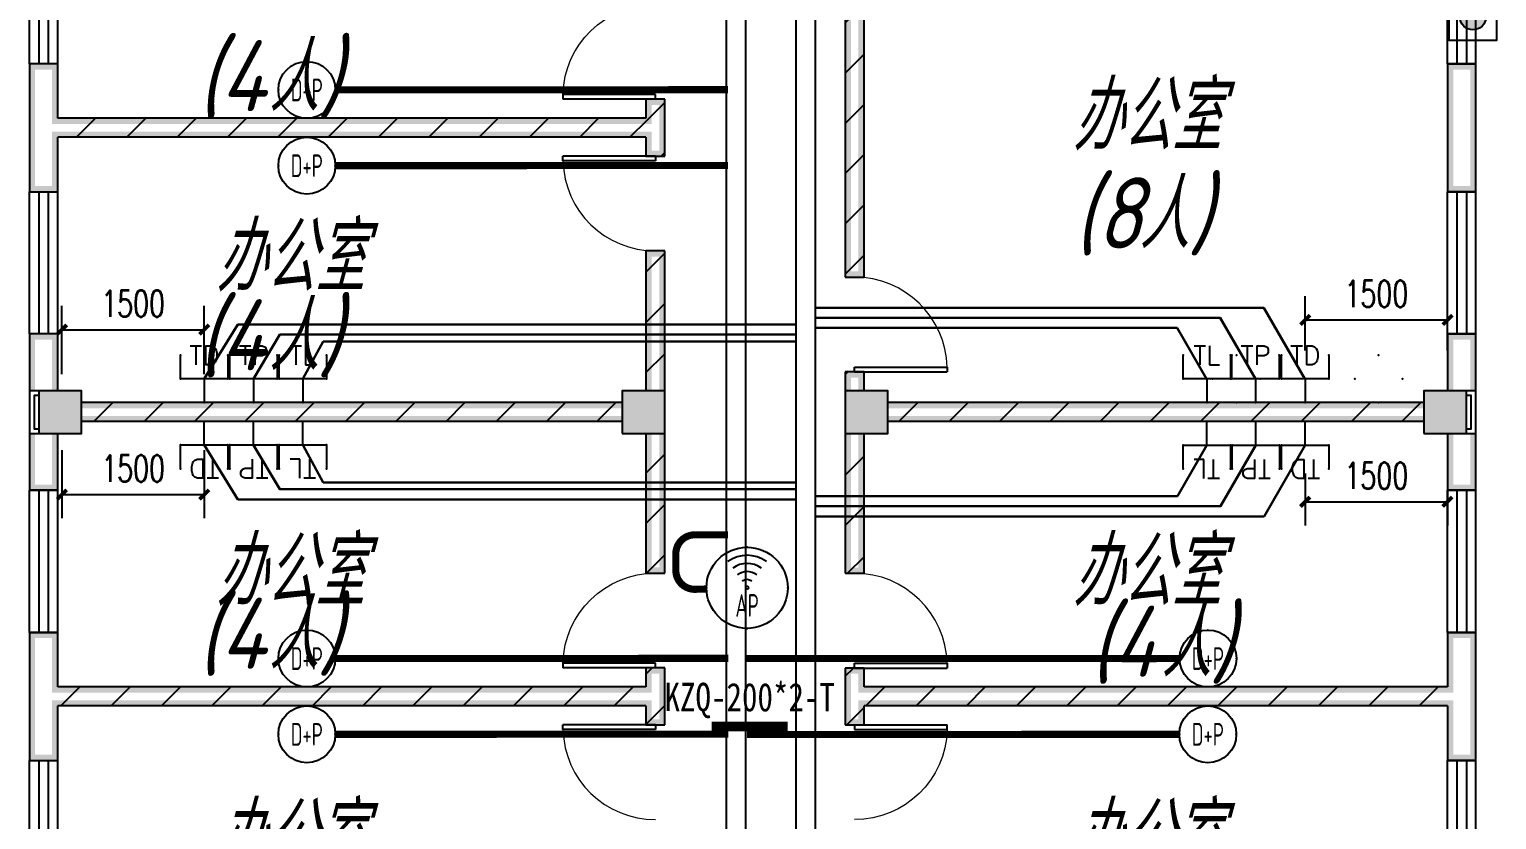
# Model space of a CAD drawing. Extents: x 1241380 to 1952554, y 1012187 to 1766051.
# Drawn here: x 1575465 to 1590933, y 1078663 to 1087002 of the extents above; entities that cross this region are included whole.
import ezdxf
from ezdxf.enums import TextEntityAlignment as Align

# ---------------------------------------------------------------- set-up
doc = ezdxf.new("R2010")
doc.units = 0
for name, color, linetype in [('1-建筑底图', 8, 'Continuous'), ('CABLETRAY_PDS', 4, 'Continuous'), ('EQUIP-插座', 3, 'Continuous'), ('EQUIP-照明', 3, 'Continuous'), ('EQUIP-通讯', 3, 'Continuous'), ('PUB_HATCH', 8, 'Continuous'), ('TEL_DIM', 3, 'Continuous'), ('WIRE-综合布线', 5, 'Continuous'), ('光纤点位', 3, 'Continuous'), ('内网桥架', 1, 'Continuous'), ('填充', 8, 'Continuous'), ('抗震支吊架', 2, 'Continuous'), ('红机电话', 3, 'Continuous'), ('蓝机电话', 3, 'Continuous')]:
    doc.layers.add(name, color=color, linetype=linetype)
doc.layers.add('内网线路', color=1, linetype='Continuous', lineweight=30)
doc.layers.get('EQUIP-插座').off()
doc.styles.add('_TEL_ATTDEF', font='GBENOR', dxfattribs={"width": 0.8, "height": 3, "bigfont": 'GBCBIG'})
doc.styles.add('_TEL_DIM', font='SIMPLEX', dxfattribs={"width": 0.8, "height": 3.5, "bigfont": 'HZTXT'})
doc.styles.add('A_DIM_T3', font='SIMPLEX', dxfattribs={"width": 0.7, "bigfont": 'HZ'})
doc.styles.add('kzcad', font='', dxfattribs={"width": 0.8})
doc.styles.get("Standard").update_dxf_attribs({"font": 'gbeitc.shx', "bigfont": 'gbcbig.shx'})
doc.styles.get('kzcad').set_extended_font_data('SimSun')
doc.linetypes.add('JIEDI', pattern='A,1.25,-0.25,0.25,-0.25,0.625,["/",Standard,S=0.6,R=0,X=0,Y=-0.3],0.625,-0.25,0.25,-0.25', length=4)
doc.dimstyles.new('_TCH_ARCH&&100', dxfattribs={"dimtxt": 280, "dimasz": 100, "dimexe": 250, "dimexo": 300, "dimgap": 135, "dimtad": 1, "dimdec": 0, "dimzin": 0, "dimdsep": 46, "dimtxsty": 'A_DIM_T3', "dimblk": 'ARCHTICK', "dimcen": 0.09, "dimclrt": 7, "dimazin": 2, "dimtfac": 1, "dimtdec": 0, "dimtix": 1, "dimtmove": 2, "dimatfit": 3, "dimfxl": 100, "dimtolj": 1, "dimtzin": 0, "dimarcsym": 0})
pattern_1 = [(45, (933820.03, 485085.73), (-265.16515, 265.16515), [])]

# ---------------------------------------------------------------- blocks, each defined once
blk = doc.blocks.new('xfjyc')
at = {"layer": '填充'}
h = blk.add_hatch(color=1, dxfattribs=at)
h.dxf.hatch_style = 1
edge = h.paths.add_edge_path()
edge.add_arc((250, 250), 137, 0, 360)
blk.add_lwpolyline([(0, 500), (500, 500), (500, 0), (0, 0)], close=True)
at = {"color": 1}
blk.add_circle((250, 250), 137, dxfattribs=at)
blk = doc.blocks.new('$DorLib2D$00000001')
at = {"color": 0}
for p, q in [((0.45, 0.975), (0.5, 0.975)), ((0.45, 0), (0.45, 0.975)), ((0.5, 0), (0.5, 0.975)), ((0.5, 0), (0.45, 0))]:
    blk.add_line(p, q, dxfattribs=at)
at = {"color": 0, "lineweight": 13}
blk.add_arc((0.475, 0), 0.975, 91.4693, 180, dxfattribs=at)
blk = doc.blocks.new('$WINLIB2D$00000001')
at = {"color": 0}
for points in [[(-0.5, 0.5), (-0.5, -0.5)], [(-0.5, 0.5), (0.5, 0.5)], [(0.5, -0.5), (0.5, 0.5)], [(0.5, 0.167), (-0.5, 0.167)], [(0.5, -0.167), (-0.5, -0.167)], [(-0.5, -0.5), (0.5, -0.5)]]:
    blk.add_lwpolyline(points, dxfattribs=at)
blk = doc.blocks.new('_FZH')
blk.add_lwpolyline([(-0.5, -0.5), (0.5, -0.5), (0.5, 0.5), (-0.5, 0.5)], close=True)
at = {"layer": 'PUB_HATCH'}
blk.add_solid([(-0.5, -0.5), (0.5, -0.5), (-0.5, 0.5), (0.5, 0.5)], dxfattribs=at)
blk = doc.blocks.new('1-二层建筑底图')
at = {"layer": '1-建筑底图'}
h = blk.add_hatch(dxfattribs=at)
h.set_pattern_fill('普通砖', color=256, scale=150, style=0)
h.set_pattern_definition(pattern_1)
h.paths.add_polyline_path([(1584265, 1133821), (1584065, 1133821), (1584065, 1129596), (1584265, 1129596)])
for points in [[(1584125, 1133821), (1584065, 1133821), (1584065, 1129596), (1584125, 1129656)], [(1584265, 1133821), (1584205, 1133821), (1584205, 1129656), (1584265, 1129596)], [(1575765, 1131846), (1575465, 1131846), (1575525, 1131786), (1575705, 1131786)], [(1575465, 1131846), (1575465, 1131171), (1575525, 1131171), (1575525, 1131786)], [(1575765, 1131271), (1575765, 1131846), (1575705, 1131786), (1575705, 1131211)], [(1590415, 1131846), (1590415, 1130496), (1590475, 1130556), (1590475, 1131786)], [(1590715, 1131846), (1590415, 1131846), (1590475, 1131786), (1590655, 1131786)], [(1590715, 1130496), (1590715, 1131846), (1590655, 1131786), (1590655, 1130556)], [(1582165, 1131472), (1581965, 1131472), (1582025, 1131412), (1582105, 1131412)], [(1581965, 1131472), (1581965, 1131271), (1582025, 1131211), (1582025, 1131412)], [(1582165, 1131171), (1582165, 1131472), (1582105, 1131412), (1582105, 1131171)], [(1581965, 1131271), (1575765, 1131271), (1575705, 1131211), (1582025, 1131211)], [(1575465, 1131171), (1575465, 1130496), (1575525, 1130556), (1575525, 1131171)], [(1575765, 1130496), (1575765, 1131071), (1575705, 1131131), (1575705, 1130556)], [(1581965, 1131071), (1575765, 1131071), (1575705, 1131131), (1582025, 1131131)], [(1581965, 1131071), (1581965, 1130871), (1582025, 1130931), (1582025, 1131131)], [(1582165, 1130871), (1582165, 1131171), (1582105, 1131171), (1582105, 1130931)], [(1581965, 1130871), (1582165, 1130871), (1582105, 1130931), (1582025, 1130931)], [(1575465, 1130496), (1575765, 1130496), (1575705, 1130556), (1575525, 1130556)], [(1590415, 1130496), (1590715, 1130496), (1590655, 1130556), (1590475, 1130556)], [(1582165, 1129871), (1581965, 1129871), (1582025, 1129811), (1582105, 1129811)], [(1581965, 1128396), (1582025, 1128396), (1582025, 1129811), (1581965, 1129871)], [(1582105, 1128396), (1582165, 1128396), (1582165, 1129871), (1582105, 1129811)], [(1584065, 1129596), (1584265, 1129596), (1584205, 1129656), (1584125, 1129656)], [(1575765, 1128996), (1575465, 1128996), (1575525, 1128936), (1575705, 1128936)], [(1575465, 1128996), (1575465, 1128396), (1575525, 1128396), (1575525, 1128936)], [(1575765, 1128396), (1575765, 1128996), (1575705, 1128936), (1575705, 1128396)], [(1590715, 1128996), (1590415, 1128996), (1590475, 1128936), (1590655, 1128936)], [(1590415, 1128996), (1590415, 1128396), (1590475, 1128396), (1590475, 1128936)], [(1590715, 1128396), (1590715, 1128996), (1590655, 1128936), (1590655, 1128396)], [(1584265, 1128596), (1584065, 1128596), (1584125, 1128536), (1584205, 1128536)], [(1584065, 1128396), (1584125, 1128396), (1584125, 1128536), (1584065, 1128596)], [(1584205, 1128396), (1584265, 1128396), (1584265, 1128596), (1584205, 1128536)], [(1576015, 1128396), (1575565, 1128396), (1575625, 1128336), (1575955, 1128336)], [(1575565, 1128396), (1575565, 1127946), (1575625, 1128006), (1575625, 1128336)], [(1576015, 1127946), (1576015, 1128396), (1575955, 1128336), (1575955, 1128006)], [(1582165, 1128396), (1581715, 1128396), (1581775, 1128336), (1582105, 1128336)], [(1581715, 1128396), (1581715, 1127946), (1581775, 1128006), (1581775, 1128336)], [(1582165, 1127946), (1582165, 1128396), (1582105, 1128336), (1582105, 1128006)], [(1584515, 1128396), (1584065, 1128396), (1584125, 1128336), (1584455, 1128336)], [(1584065, 1128396), (1584065, 1127946), (1584125, 1128006), (1584125, 1128336)], [(1584515, 1127946), (1584515, 1128396), (1584455, 1128336), (1584455, 1128006)], [(1590615, 1128396), (1590165, 1128396), (1590225, 1128336), (1590555, 1128336)], [(1590165, 1128396), (1590165, 1127946), (1590225, 1128006), (1590225, 1128336)], [(1590615, 1127946), (1590615, 1128396), (1590555, 1128336), (1590555, 1128006)], [(1576015, 1128271), (1576015, 1128211), (1581715, 1128211), (1581715, 1128271)], [(1584515, 1128271), (1584515, 1128211), (1590165, 1128211), (1590165, 1128271)], [(1576015, 1128131), (1576015, 1128071), (1581715, 1128071), (1581715, 1128131)], [(1584515, 1128131), (1584515, 1128071), (1590165, 1128071), (1590165, 1128131)], [(1575465, 1127946), (1575465, 1127346), (1575525, 1127406), (1575525, 1127946)], [(1575565, 1127946), (1576015, 1127946), (1575955, 1128006), (1575625, 1128006)], [(1575765, 1127946), (1575705, 1127946), (1575705, 1127406), (1575765, 1127346)], [(1581715, 1127946), (1582165, 1127946), (1582105, 1128006), (1581775, 1128006)], [(1582025, 1127946), (1581965, 1127946), (1581965, 1126472), (1582025, 1126532)], [(1582165, 1127946), (1582105, 1127946), (1582105, 1126532), (1582165, 1126472)], [(1584065, 1127946), (1584515, 1127946), (1584455, 1128006), (1584125, 1128006)], [(1584125, 1127946), (1584065, 1127946), (1584065, 1126471), (1584125, 1126531)], [(1584265, 1127946), (1584205, 1127946), (1584205, 1126531), (1584265, 1126471)], [(1590165, 1127946), (1590615, 1127946), (1590555, 1128006), (1590225, 1128006)], [(1590415, 1127946), (1590415, 1127346), (1590475, 1127406), (1590475, 1127946)], [(1590715, 1127346), (1590715, 1127946), (1590655, 1127946), (1590655, 1127406)], [(1575465, 1127346), (1575765, 1127346), (1575705, 1127406), (1575525, 1127406)], [(1590415, 1127346), (1590715, 1127346), (1590655, 1127406), (1590475, 1127406)], [(1581965, 1126472), (1582165, 1126472), (1582105, 1126532), (1582025, 1126532)], [(1584065, 1126471), (1584265, 1126471), (1584205, 1126531), (1584125, 1126531)], [(1575765, 1125846), (1575465, 1125846), (1575525, 1125786), (1575705, 1125786)], [(1575465, 1125846), (1575465, 1125171), (1575525, 1125171), (1575525, 1125786)], [(1575765, 1125271), (1575765, 1125846), (1575705, 1125786), (1575705, 1125211)], [(1590715, 1125846), (1590415, 1125846), (1590475, 1125786), (1590655, 1125786)], [(1590415, 1125846), (1590415, 1125271), (1590475, 1125211), (1590475, 1125786)], [(1590715, 1125171), (1590715, 1125846), (1590655, 1125786), (1590655, 1125171)], [(1582165, 1125472), (1581965, 1125472), (1582025, 1125412), (1582105, 1125412)], [(1581965, 1125472), (1581965, 1125271), (1582025, 1125211), (1582025, 1125412)], [(1582165, 1125171), (1582165, 1125472), (1582105, 1125412), (1582105, 1125171)], [(1584265, 1125471), (1584065, 1125471), (1584125, 1125411), (1584205, 1125411)], [(1584065, 1125471), (1584065, 1125171), (1584125, 1125171), (1584125, 1125411)], [(1584265, 1125271), (1584265, 1125471), (1584205, 1125411), (1584205, 1125211)], [(1575465, 1125171), (1575465, 1124496), (1575525, 1124556), (1575525, 1125171)], [(1581965, 1125271), (1575765, 1125271), (1575705, 1125211), (1582025, 1125211)], [(1582165, 1124871), (1582165, 1125171), (1582105, 1125171), (1582105, 1124931)], [(1584065, 1125171), (1584065, 1124871), (1584125, 1124931), (1584125, 1125171)], [(1590415, 1125271), (1584265, 1125271), (1584205, 1125211), (1590475, 1125211)], [(1590715, 1124496), (1590715, 1125171), (1590655, 1125171), (1590655, 1124556)], [(1575765, 1124496), (1575765, 1125071), (1575705, 1125131), (1575705, 1124556)], [(1581965, 1125071), (1575765, 1125071), (1575705, 1125131), (1582025, 1125131)], [(1581965, 1125071), (1581965, 1124871), (1582025, 1124931), (1582025, 1125131)], [(1584265, 1124871), (1584265, 1125071), (1584205, 1125131), (1584205, 1124931)], [(1590415, 1125071), (1584265, 1125071), (1584205, 1125131), (1590475, 1125131)], [(1590415, 1125071), (1590415, 1124496), (1590475, 1124556), (1590475, 1125131)], [(1581965, 1124871), (1582165, 1124871), (1582105, 1124931), (1582025, 1124931)], [(1584065, 1124871), (1584265, 1124871), (1584205, 1124931), (1584125, 1124931)], [(1575465, 1124496), (1575765, 1124496), (1575705, 1124556), (1575525, 1124556)], [(1590415, 1124496), (1590715, 1124496), (1590655, 1124556), (1590475, 1124556)]]:
    blk.add_hatch(color=256, dxfattribs=at).paths.add_polyline_path(points)
h = blk.add_hatch(dxfattribs=at)
h.set_pattern_fill('普通砖', color=256, scale=150, style=0)
h.set_pattern_definition(pattern_1)
h.paths.add_polyline_path([(1582032, 1131171), (1582165, 1131171), (1582165, 1131472), (1581965, 1131472), (1581965, 1131271), (1582025, 1131211)])
h = blk.add_hatch(dxfattribs=at)
h.set_pattern_fill('普通砖', color=256, scale=150, style=0)
h.set_pattern_definition(pattern_1)
h.paths.add_polyline_path([(1582032, 1131171), (1582025, 1131211), (1581965, 1131271), (1575765, 1131271), (1575665, 1131171), (1575765, 1131071), (1581965, 1131071), (1582025, 1131131)])
h = blk.add_hatch(dxfattribs=at)
h.set_pattern_fill('普通砖', color=256, scale=150, style=0)
h.set_pattern_definition(pattern_1)
h.paths.add_polyline_path([(1582025, 1131131), (1581965, 1131071), (1581965, 1130871), (1582165, 1130871), (1582165, 1131171), (1582032, 1131171)])
h = blk.add_hatch(dxfattribs=at)
h.set_pattern_fill('普通砖', color=256, scale=150, style=0)
h.set_pattern_definition(pattern_1)
h.paths.add_polyline_path([(1581965, 1128396), (1582165, 1128396), (1582165, 1129871), (1581965, 1129871)])
h = blk.add_hatch(dxfattribs=at)
h.set_pattern_fill('普通砖', color=256, scale=150, style=0)
h.set_pattern_definition(pattern_1)
h.paths.add_polyline_path([(1584065, 1128396), (1584265, 1128396), (1584265, 1128596), (1584065, 1128596)])
h = blk.add_hatch(dxfattribs=at)
h.set_pattern_fill('普通砖', color=256, scale=150, style=0)
h.set_pattern_definition(pattern_1)
h.paths.add_polyline_path([(1576015, 1128271), (1576015, 1128071), (1581715, 1128071), (1581715, 1128271)])
h = blk.add_hatch(dxfattribs=at)
h.set_pattern_fill('普通砖', color=256, scale=150, style=0)
h.set_pattern_definition(pattern_1)
h.paths.add_polyline_path([(1584515, 1128271), (1584515, 1128071), (1590165, 1128071), (1590165, 1128271)])
h = blk.add_hatch(dxfattribs=at)
h.set_pattern_fill('普通砖', color=256, scale=150, style=0)
h.set_pattern_definition(pattern_1)
h.paths.add_polyline_path([(1582165, 1127946), (1581965, 1127946), (1581965, 1126472), (1582165, 1126472)])
h = blk.add_hatch(dxfattribs=at)
h.set_pattern_fill('普通砖', color=256, scale=150, style=0)
h.set_pattern_definition(pattern_1)
h.paths.add_polyline_path([(1584265, 1127946), (1584065, 1127946), (1584065, 1126471), (1584265, 1126471)])
h = blk.add_hatch(dxfattribs=at)
h.set_pattern_fill('普通砖', color=256, scale=150, style=0)
h.set_pattern_definition(pattern_1)
h.paths.add_polyline_path([(1582032, 1125171), (1582165, 1125171), (1582165, 1125472), (1581965, 1125472), (1581965, 1125271), (1582025, 1125211)])
h = blk.add_hatch(dxfattribs=at)
h.set_pattern_fill('普通砖', color=256, scale=150, style=0)
h.set_pattern_definition(pattern_1)
h.paths.add_polyline_path([(1584205, 1125211), (1584265, 1125271), (1584265, 1125471), (1584065, 1125471), (1584065, 1125171), (1584198, 1125171)])
h = blk.add_hatch(dxfattribs=at)
h.set_pattern_fill('普通砖', color=256, scale=150, style=0)
h.set_pattern_definition(pattern_1)
h.paths.add_polyline_path([(1582032, 1125171), (1582025, 1125211), (1581965, 1125271), (1575765, 1125271), (1575665, 1125171), (1575765, 1125071), (1581965, 1125071), (1582025, 1125131)])
h = blk.add_hatch(dxfattribs=at)
h.set_pattern_fill('普通砖', color=256, scale=150, style=0)
h.set_pattern_definition(pattern_1)
h.paths.add_polyline_path([(1582025, 1125131), (1581965, 1125071), (1581965, 1124871), (1582165, 1124871), (1582165, 1125171), (1582032, 1125171)])
h = blk.add_hatch(dxfattribs=at)
h.set_pattern_fill('普通砖', color=256, scale=150, style=0)
h.set_pattern_definition(pattern_1)
h.paths.add_polyline_path([(1584198, 1125171), (1584065, 1125171), (1584065, 1124871), (1584265, 1124871), (1584265, 1125071), (1584205, 1125131)])
h = blk.add_hatch(dxfattribs=at)
h.set_pattern_fill('普通砖', color=256, scale=150, style=0)
h.set_pattern_definition(pattern_1)
h.paths.add_polyline_path([(1590515, 1125171), (1590415, 1125271), (1584265, 1125271), (1584205, 1125211), (1584198, 1125171), (1584205, 1125131), (1584265, 1125071), (1590415, 1125071)])
for p, q in [((1584065, 1133821), (1584065, 1129596)), ((1584265, 1129596), (1584265, 1133821)), ((1575765, 1131846), (1575465, 1131846)), ((1575465, 1131846), (1575465, 1131171)), ((1575765, 1131271), (1575765, 1131846)), ((1590415, 1131846), (1590415, 1130496)), ((1590715, 1131846), (1590415, 1131846)), ((1590715, 1130496), (1590715, 1131846)), ((1582165, 1131472), (1581965, 1131472)), ((1581965, 1131472), (1581965, 1131271)), ((1582165, 1131171), (1582165, 1131472)), ((1581965, 1131271), (1575765, 1131271)), ((1575465, 1131171), (1575465, 1130496)), ((1575765, 1130496), (1575765, 1131071)), ((1581965, 1131071), (1575765, 1131071)), ((1581965, 1131071), (1581965, 1130871)), ((1582165, 1130871), (1582165, 1131171)), ((1581965, 1130871), (1582165, 1130871)), ((1575465, 1130496), (1575765, 1130496)), ((1590415, 1130496), (1590715, 1130496)), ((1582165, 1129871), (1581965, 1129871)), ((1581965, 1129871), (1581965, 1128396)), ((1582165, 1128396), (1582165, 1129871)), ((1584065, 1129596), (1584265, 1129596)), ((1575765, 1128996), (1575465, 1128996)), ((1575465, 1128996), (1575465, 1128396)), ((1575765, 1128396), (1575765, 1128996)), ((1590715, 1128996), (1590415, 1128996)), ((1590415, 1128996), (1590415, 1128396)), ((1590715, 1128396), (1590715, 1128996)), ((1584265, 1128596), (1584065, 1128596)), ((1584065, 1128596), (1584065, 1128396)), ((1584265, 1128396), (1584265, 1128596)), ((1581715, 1128271), (1576015, 1128271)), ((1590165, 1128271), (1584515, 1128271)), ((1575465, 1127946), (1575465, 1127346)), ((1575765, 1127346), (1575765, 1127946)), ((1581715, 1128071), (1576015, 1128071)), ((1581965, 1127946), (1581965, 1126472)), ((1582165, 1126472), (1582165, 1127946)), ((1584065, 1127946), (1584065, 1126471)), ((1584265, 1126471), (1584265, 1127946)), ((1590165, 1128071), (1584515, 1128071)), ((1590415, 1127946), (1590415, 1127346)), ((1590715, 1127346), (1590715, 1127946)), ((1575465, 1127346), (1575765, 1127346)), ((1590415, 1127346), (1590715, 1127346)), ((1581965, 1126472), (1582165, 1126472)), ((1584065, 1126471), (1584265, 1126471)), ((1575765, 1125846), (1575465, 1125846)), ((1575465, 1125846), (1575465, 1125171)), ((1575765, 1125271), (1575765, 1125846)), ((1590715, 1125846), (1590415, 1125846)), ((1590415, 1125846), (1590415, 1125271)), ((1590715, 1125171), (1590715, 1125846)), ((1582165, 1125472), (1581965, 1125472)), ((1581965, 1125472), (1581965, 1125271)), ((1582165, 1125171), (1582165, 1125472)), ((1584265, 1125471), (1584065, 1125471)), ((1584065, 1125471), (1584065, 1125171)), ((1584265, 1125271), (1584265, 1125471)), ((1575465, 1125171), (1575465, 1124496)), ((1581965, 1125271), (1575765, 1125271)), ((1582165, 1124871), (1582165, 1125171)), ((1584065, 1125171), (1584065, 1124871)), ((1590415, 1125271), (1584265, 1125271)), ((1590715, 1124496), (1590715, 1125171)), ((1575765, 1124496), (1575765, 1125071)), ((1581965, 1125071), (1575765, 1125071)), ((1581965, 1125071), (1581965, 1124871)), ((1584265, 1124871), (1584265, 1125071)), ((1590415, 1125071), (1584265, 1125071)), ((1590415, 1125071), (1590415, 1124496)), ((1581965, 1124871), (1582165, 1124871)), ((1584065, 1124871), (1584265, 1124871)), ((1575465, 1124496), (1575765, 1124496)), ((1590415, 1124496), (1590715, 1124496))]:
    blk.add_line(p, q, dxfattribs=at)
for points in [[(1575565, 1128396), (1575465, 1128396), (1575465, 1127946), (1575565, 1127946)], [(1590615, 1127946), (1590715, 1127946), (1590715, 1128396), (1590615, 1128396)], [(1575565, 1128346), (1575515, 1128346), (1575515, 1127996), (1575565, 1127996)], [(1590615, 1127996), (1590665, 1127996), (1590665, 1128346), (1590615, 1128346)]]:
    blk.add_lwpolyline(points, dxfattribs=at)
for name, p, xscale, yscale, zscale, rotation in [('$WINLIB2D$00000001', (1575615, 1132596), 1500, -300, 1500, 90), ('$WINLIB2D$00000001', (1590565, 1132596), -1500, -300, -1500, 270.0000000000012), ('$DorLib2D$00000001', (1582065, 1131972), -1000, 1000, -1000, 90), ('$DorLib2D$00000001', (1582065, 1130371), 1000, 1000, 1000, 90), ('$WINLIB2D$00000001', (1575615, 1129746), 1500, -300, 1500, 90), ('$WINLIB2D$00000001', (1590565, 1129746), -1500, -300, -1500, 270.0000000000012), ('$DorLib2D$00000001', (1584165, 1129096), -1000, -1000, -1000, 90), ('_FZH', (1575790, 1128171), 449.9999998612329, 449.9999998612329, 449.9999998612329, 8.878653025389045e-09), ('_FZH', (1581940, 1128171), 449.9999998612329, 449.9999998612329, 449.9999998612329, 8.878653025389045e-09), ('_FZH', (1584290, 1128171), 449.9999998612329, 449.9999998612329, 449.9999998612329, 8.878653025389045e-09), ('_FZH', (1590390, 1128171), 449.9999998612329, 449.9999998612329, 449.9999998612329, 8.878653025389045e-09), ('$WINLIB2D$00000001', (1575615, 1126596), 1500, 300, 1500, 90.00001026624103), ('$WINLIB2D$00000001', (1590565, 1126596), -1500, -300, -1500, 270), ('$DorLib2D$00000001', (1582065, 1125972), -1000, 1000, -1000, 90), ('$DorLib2D$00000001', (1584165, 1125971), -1000, -1000, -1000, 90), ('$DorLib2D$00000001', (1582065, 1124371), 1000, 1000, 1000, 90), ('$DorLib2D$00000001', (1584165, 1124371), 1000, -1000, 1000, 90), ('$WINLIB2D$00000001', (1575615, 1123746), 1500, -300, 1500, 90.00001036309288), ('$WINLIB2D$00000001', (1590565, 1123746), -1500, -300, -1500, 269.9999999995822)]:
    blk.add_blockref(name, p, dxfattribs=dict(at, xscale=xscale, yscale=yscale, zscale=zscale, rotation=rotation))
blk.add_blockref('xfjyc', (1590433, 1132091), dxfattribs=at)
for s, height, p in [('(4', 750, (1577233, 1131345)), ('人', 723, (1577983, 1131345)), (')', 750, (1578510, 1131345)), ('办公室', 723.4, (1586458, 1130935)), ('(8', 750, (1586471, 1129897)), (')', 750, (1587686, 1129897)), ('人', 723, (1587159, 1129897)), ('办公室', 723.4, (1577427, 1129446)), ('(4', 750, (1577233, 1128611)), ('人', 723, (1577983, 1128611)), (')', 750, (1578510, 1128611)), ('办公室', 723.4, (1577427, 1126129)), ('办公室', 723.4, (1586458, 1126129)), ('(4', 750, (1577233, 1125462)), ('人', 723, (1577983, 1125462)), (')', 750, (1578510, 1125462)), ('(4', 750, (1586640, 1125378)), ('人', 723, (1587390, 1125378)), (')', 750, (1587917, 1125378)), ('办公室', 723.4, (1577427, 1123325)), ('办公室', 723.4, (1586458, 1123325))]:
    blk.add_text(s, height=height, dxfattribs=at).set_placement(p)
blk = doc.blocks.new('$equip_U$00000080(win7-PC-wzy)')
blk.add_circle((0, 0.5), 0.5)
for p in [(0, 0.999), (-0.5, 0.5), (0.5, 0.5)]:
    blk.add_point(p)
at = {"color": 7, "style": '_TEL_DIM', "width": 0.7}
blk.add_attdef('$TEXT$', text='', height=0.4, dxfattribs=at).set_placement((0, 0.5), align=Align.MIDDLE_CENTER)
at = {"color": 7, "style": '_TEL_DIM', "flags": 1}
for tag in ['A', 'REMARK']:
    blk.add_attdef(tag, text='', height=0.00002, dxfattribs=at).set_placement((0, 0), align=Align.MIDDLE_CENTER)
blk = doc.blocks.new('$equip_U$00000091(win7-PC-wzy)')
for radius in [0.714, 0.0272]:
    blk.add_circle((0, 0), radius)
for radius in [0.571, 0.428, 0.285, 0.143]:
    blk.add_arc((0, 0), radius, 53.7049, 126.2951)
for p in [(0, 0.714), (-0.714, 0), (0.714, 0), (0, -0.714)]:
    blk.add_point(p)
at = {"color": 7, "style": '_TEL_DIM', "flags": 1}
for tag in ['A', 'REMARK']:
    blk.add_attdef(tag, text='', height=0.00002, dxfattribs=at).set_placement((0, 0), align=Align.MIDDLE_CENTER)
at = {"color": 7, "style": '_TEL_DIM', "width": 0.7}
blk.add_attdef('$TEXT$', text='', height=0.4, dxfattribs=at).set_placement((0, -0.31), align=Align.MIDDLE_CENTER)
blk = doc.blocks.new('$equip$00001239')
for p, q in [((-0.5, 1.05), (-0.5, 1)), ((0.5, 1), (-0.5, 1)), ((0.5, 1.05), (0.5, 1)), ((0.5, 0.5), (-0.5, 0.5)), ((0, 0.5), (0, 0))]:
    blk.add_line(p, q)
blk.add_arc((0, 1), 0.5, 180, 0)
for points in [[(0, 0.75), (-0.433, 0.75), (0, 1), (-0.5, 1)], [(0, 0.567), (-0.25, 0.567), (0, 0.75), (-0.433, 0.75)], [(0, 0.5), (0, 0.5), (0, 0.567), (-0.25, 0.567)]]:
    blk.add_solid(points)
at = {"layer": 'EQUIP-照明'}
for p in [(0, 1), (-0.5, 0.5), (0.5, 0.5), (0, 0)]:
    blk.add_point(p, dxfattribs=at)
at = {"layer": 'EQUIP-照明', "flags": 9}
blk.add_attdef('A', (0, 0), '', height=0.00002, dxfattribs=at)
blk = doc.blocks.new('$equip$00001867')
for p, q in [((-0.5, 0.499), (-0.5, 0.999)), ((0.5, 0.999), (0.5, 0.499)), ((0.5, 0.499), (-0.5, 0.499)), ((0, 0.5), (0, 0))]:
    blk.add_line(p, q)
for p in [(-0.5, 0.999), (0.5, 0.999), (-0.5, 0.499), (0.5, 0.499), (0, 0)]:
    blk.add_point(p)
at = {"color": 7, "style": '_TEL_DIM'}
blk.add_attdef('$TEXT$', text='', height=0.4, dxfattribs=at).set_placement((0, 0.999), align=Align.MIDDLE_CENTER)
at = {"color": 7, "style": '_TEL_DIM', "flags": 1}
blk.add_attdef('A', text='', height=0.00002, dxfattribs=at).set_placement((0, 0), align=Align.MIDDLE_CENTER)
blk = doc.blocks.new('$equip$00002670')
for p, q in [((-0.5, 0.499), (-0.5, 0.999)), ((0.5, 0.999), (0.5, 0.499)), ((0.5, 0.499), (-0.5, 0.499)), ((0, 0.5), (0, 0))]:
    blk.add_line(p, q)
for p in [(-0.5, 0.999), (0.5, 0.999), (-0.5, 0.499), (0.5, 0.499), (0, 0)]:
    blk.add_point(p)
at = {"color": 7, "style": '_TEL_DIM'}
blk.add_attdef('$TEXT$', text='', height=0.4, dxfattribs=at).set_placement((0, 0.999), align=Align.MIDDLE_CENTER)
at = {"color": 7, "style": '_TEL_DIM', "flags": 1}
blk.add_attdef('A', text='', height=0.000025, dxfattribs=at).set_placement((0, 0), align=Align.MIDDLE_CENTER)
blk = doc.blocks.new('_ArchTick')
at = {"color": 0, "linetype": 'ByBlock', "const_width": 0.4}
blk.add_lwpolyline([(-0.5, -0.5), (0.5, 0.5)], dxfattribs=at)
blk = doc.blocks.new('*D428')
at = {"layer": 'Defpoints', "color": 0}
for p in [(1588915, 1082614), (1590415, 1082614), (1590415, 1082017)]:
    blk.add_point(p, dxfattribs=at)
at = {"layer": 'TEL_DIM', "color": 0, "lineweight": -2, "transparency": 16777216}
for p, q in [((1588915, 1082314), (1588915, 1081767)), ((1590415, 1082314), (1590415, 1081767)), ((1588915, 1082017), (1590415, 1082017))]:
    blk.add_line(p, q, dxfattribs=at)
at = {"layer": 'TEL_DIM', "color": 0, "lineweight": -2, "transparency": 16777216, "xscale": 100, "yscale": 100, "zscale": 100, "rotation": 180}
blk.add_blockref('_ArchTick', (1588915, 1082017), dxfattribs=at)
at = {"layer": 'TEL_DIM', "color": 0, "lineweight": -2, "transparency": 16777216, "xscale": 100, "yscale": 100, "zscale": 100}
blk.add_blockref('_ArchTick', (1590415, 1082017), dxfattribs=at)
at = {"layer": 'TEL_DIM', "color": 7, "transparency": 16777216, "insert": (1589665, 1082292), "char_height": 280, "attachment_point": 5, "style": 'A_DIM_T3'}
blk.add_mtext('\\A1;1500', dxfattribs=at)
blk = doc.blocks.new('*D432')
at = {"layer": 'Defpoints', "color": 0}
for p in [(1590415, 1083936), (1588915, 1083313), (1590415, 1083313)]:
    blk.add_point(p, dxfattribs=at)
at = {"layer": 'TEL_DIM', "color": 0, "lineweight": -2, "transparency": 16777216}
for p, q in [((1588915, 1083613), (1588915, 1084186)), ((1590415, 1083613), (1590415, 1084186)), ((1588915, 1083936), (1590415, 1083936))]:
    blk.add_line(p, q, dxfattribs=at)
at = {"layer": 'TEL_DIM', "color": 0, "lineweight": -2, "transparency": 16777216, "xscale": 100, "yscale": 100, "zscale": 100, "rotation": 180}
blk.add_blockref('_ArchTick', (1588915, 1083936), dxfattribs=at)
at = {"layer": 'TEL_DIM', "color": 0, "lineweight": -2, "transparency": 16777216, "xscale": 100, "yscale": 100, "zscale": 100}
blk.add_blockref('_ArchTick', (1590415, 1083936), dxfattribs=at)
at = {"layer": 'TEL_DIM', "color": 7, "transparency": 16777216, "insert": (1589665, 1084211), "char_height": 280, "attachment_point": 5, "style": 'A_DIM_T3'}
blk.add_mtext('\\A1;1500', dxfattribs=at)
blk = doc.blocks.new('*D434')
at = {"layer": 'Defpoints', "color": 0}
for p in [(1575809, 1082863), (1577309, 1082863), (1577309, 1082093)]:
    blk.add_point(p, dxfattribs=at)
at = {"layer": 'TEL_DIM', "color": 0, "lineweight": -2, "transparency": 16777216}
for p, q in [((1575809, 1082563), (1575809, 1081843)), ((1577309, 1082563), (1577309, 1081843)), ((1575809, 1082093), (1577309, 1082093))]:
    blk.add_line(p, q, dxfattribs=at)
at = {"layer": 'TEL_DIM', "color": 0, "lineweight": -2, "transparency": 16777216, "xscale": 100, "yscale": 100, "zscale": 100, "rotation": 180}
blk.add_blockref('_ArchTick', (1575809, 1082093), dxfattribs=at)
at = {"layer": 'TEL_DIM', "color": 0, "lineweight": -2, "transparency": 16777216, "xscale": 100, "yscale": 100, "zscale": 100}
blk.add_blockref('_ArchTick', (1577309, 1082093), dxfattribs=at)
at = {"layer": 'TEL_DIM', "color": 7, "transparency": 16777216, "insert": (1576559, 1082368), "char_height": 280, "attachment_point": 5, "style": 'A_DIM_T3'}
blk.add_mtext('\\A1;1500', dxfattribs=at)
blk = doc.blocks.new('*D440')
at = {"layer": 'Defpoints', "color": 0}
for p in [(1577309, 1083833), (1575809, 1083063), (1577309, 1083063)]:
    blk.add_point(p, dxfattribs=at)
at = {"layer": 'TEL_DIM', "color": 0, "lineweight": -2, "transparency": 16777216}
for p, q in [((1575809, 1083363), (1575809, 1084083)), ((1577309, 1083363), (1577309, 1084083)), ((1575809, 1083833), (1577309, 1083833))]:
    blk.add_line(p, q, dxfattribs=at)
at = {"layer": 'TEL_DIM', "color": 0, "lineweight": -2, "transparency": 16777216, "xscale": 100, "yscale": 100, "zscale": 100, "rotation": 180}
blk.add_blockref('_ArchTick', (1575809, 1083833), dxfattribs=at)
at = {"layer": 'TEL_DIM', "color": 0, "lineweight": -2, "transparency": 16777216, "xscale": 100, "yscale": 100, "zscale": 100}
blk.add_blockref('_ArchTick', (1577309, 1083833), dxfattribs=at)
at = {"layer": 'TEL_DIM', "color": 7, "transparency": 16777216, "insert": (1576559, 1084108), "char_height": 280, "attachment_point": 5, "style": 'A_DIM_T3'}
blk.add_mtext('\\A1;1500', dxfattribs=at)

msp = doc.modelspace()

# ---------------------------------------------------------------- linework, layer by layer
at = {"layer": 'CABLETRAY_PDS'}
for p, q in [((1582815, 1040888.9), (1582815, 1088526.7)), ((1583015, 1088526.7), (1583015, 1040888.9))]:
    msp.add_line(p, q, dxfattribs=at)
at = {"layer": 'WIRE-综合布线', "linetype": 'Continuous', "const_width": 75}
for points in [[(1578689.7, 1086363), (1582828.9, 1086365.1)], [(1578689.7, 1085563), (1582829.3, 1085565.1)], [(1582480.1, 1081668.4), (1582831.3, 1081668.4)], [(1582280.1, 1081293.3), (1582280.1, 1081468.4)], [(1582486, 1081093.4), (1582603.5, 1081096.9)], [(1578689.7, 1080363), (1582831.9, 1080365.1)], [(1583015, 1080363), (1587590.2, 1080363)], [(1578689.7, 1079563), (1582832.3, 1079565.1)], [(1583030.8, 1079561.2), (1587589, 1079563.6)]]:
    msp.add_lwpolyline(points, dxfattribs=at)
for points in [[(1582480.1, 1081668.4, 0.4142136), (1582280.1, 1081468.4)], [(1582280.1, 1081293.3, 0.4229419), (1582486, 1081093.4)]]:
    msp.add_lwpolyline(points, format="xyb", dxfattribs=at)
at = {"layer": '内网桥架'}
for p, q in [((1583548.7, 1058891.5), (1583548.7, 1112528.7)), ((1583748.7, 1112528.7), (1583748.7, 1058891.5))]:
    msp.add_line(p, q, dxfattribs=at)
at = {"layer": '内网线路'}
for points in [[(1588911.3, 1083312.8), (1588477.5, 1084063.1), (1583749.8, 1084063.1)], [(1577309, 1083312.8), (1577664.5, 1083887.9), (1583549.8, 1083887.9)], [(1588391.3, 1083312.8), (1588018.8, 1083957.3), (1583749.8, 1083957.3)], [(1587873, 1083312.8), (1587564.8, 1083851), (1583749.8, 1083851)], [(1577829, 1083313), (1578105.1, 1083780.3), (1583549.8, 1083780.3)], [(1578347.3, 1083312.8), (1578562.9, 1083706.9), (1583549.8, 1083706.9)], [(1577309, 1082616.3), (1577664.5, 1082041.1), (1583549.8, 1082041.1)], [(1577829, 1082616), (1578105.1, 1082148.7), (1583549.8, 1082148.7)], [(1578347.3, 1082616.3), (1578562.9, 1082222.2), (1583549.8, 1082222.2)], [(1587876.7, 1082613.5), (1587568.5, 1082075.3), (1583749.8, 1082075.3)], [(1588395, 1082613.5), (1588022.5, 1081969), (1583749.8, 1081969)], [(1588915, 1082613.5), (1588481.1, 1081863.2), (1583749.8, 1081863.2)]]:
    msp.add_lwpolyline(points, dxfattribs=at)
at = {"layer": '抗震支吊架', "color": 2, "const_width": 100}
msp.add_lwpolyline([(1582658.6, 1079646.1), (1583458.6, 1079646.1)], dxfattribs=at)

# ---------------------------------------------------------------- block references
at = {"layer": '1-建筑底图', "linetype": 'JIEDI'}
msp.add_blockref('1-二层建筑底图', (0, -45207.9), dxfattribs=at)
at = {"layer": 'EQUIP-插座', "xscale": 500, "yscale": 500, "zscale": 500}
for p in [(1588189.2, 1083063.3), (1589689.2, 1083063.3)]:
    msp.add_blockref('$equip$00001239', p, dxfattribs=at)
at = {"layer": 'EQUIP-通讯', "linetype": 'JIEDI'}
ref = msp.add_blockref('$equip_U$00000080(win7-PC-wzy)', (1578390, 1086063.3), dxfattribs=dict(at, xscale=600, yscale=600, zscale=600))
ref.add_attrib('$TEXT$', 'D+P', dxfattribs={"layer": '0', "color": 7, "height": 240, "style": '_TEL_ATTDEF', "width": 0.7}).set_placement((1578390, 1086363), align=Align.MIDDLE_CENTER)
ref = msp.add_blockref('$equip_U$00000080(win7-PC-wzy)', (1578390, 1085263.3), dxfattribs=dict(at, xscale=600, yscale=600, zscale=600))
ref.add_attrib('$TEXT$', 'D+P', dxfattribs={"layer": '0', "color": 7, "height": 240, "style": '_TEL_ATTDEF', "width": 0.7}).set_placement((1578390, 1085563), align=Align.MIDDLE_CENTER)
ref = msp.add_blockref('$equip_U$00000091(win7-PC-wzy)', (1583031.6, 1081109.6), dxfattribs=dict(at, xscale=600, yscale=600, zscale=600))
ref.add_attrib('$TEXT$', 'AP', dxfattribs={"layer": '0', "color": 7, "height": 240, "style": '_TEL_ATTDEF', "width": 0.7}).set_placement((1583031.6, 1080923.4), align=Align.MIDDLE_CENTER)
ref = msp.add_blockref('$equip_U$00000080(win7-PC-wzy)', (1578390, 1080063.3), dxfattribs=dict(at, xscale=600, yscale=600, zscale=600))
ref.add_attrib('$TEXT$', 'D+P', dxfattribs={"layer": '0', "color": 7, "height": 240, "style": '_TEL_ATTDEF', "width": 0.7}).set_placement((1578390, 1080363), align=Align.MIDDLE_CENTER)
ref = msp.add_blockref('$equip_U$00000080(win7-PC-wzy)', (1587889.9, 1080063.3), dxfattribs=dict(at, xscale=600, yscale=600, zscale=600))
ref.add_attrib('$TEXT$', 'D+P', dxfattribs={"layer": '0', "color": 7, "height": 240, "style": '_TEL_ATTDEF', "width": 0.7}).set_placement((1587889.9, 1080363), align=Align.MIDDLE_CENTER)
ref = msp.add_blockref('$equip_U$00000080(win7-PC-wzy)', (1578390, 1079263.3), dxfattribs=dict(at, xscale=600, yscale=600, zscale=600))
ref.add_attrib('$TEXT$', 'D+P', dxfattribs={"layer": '0', "color": 7, "height": 240, "style": '_TEL_ATTDEF', "width": 0.7}).set_placement((1578390, 1079563), align=Align.MIDDLE_CENTER)
ref = msp.add_blockref('$equip_U$00000080(win7-PC-wzy)', (1587888.7, 1079263.9), dxfattribs=dict(at, xscale=600, yscale=600, zscale=600))
ref.add_attrib('$TEXT$', 'D+P', dxfattribs={"layer": '0', "color": 7, "height": 240, "style": '_TEL_ATTDEF', "width": 0.7}).set_placement((1587888.7, 1079563.6), align=Align.MIDDLE_CENTER)
at = {"layer": '光纤点位', "xscale": 500, "yscale": 500, "zscale": 500}
for p in [(1577309, 1083063.3), (1588915, 1083063.3)]:
    msp.add_blockref('$equip$00002670', p, dxfattribs=at).add_auto_attribs({'$TEXT$': 'TD'})
at = {"layer": '光纤点位', "xscale": 500, "yscale": 500, "zscale": 500, "rotation": 180}
for p in [(1577309, 1082865.8), (1588915, 1082863.3)]:
    msp.add_blockref('$equip$00002670', p, dxfattribs=at).add_auto_attribs({'$TEXT$': 'TD'})
at = {"layer": '红机电话', "xscale": 500, "yscale": 500, "zscale": 500}
for p in [(1577829, 1083063.3), (1588391.3, 1083063.3)]:
    msp.add_blockref('$equip$00001867', p, dxfattribs=at).add_auto_attribs({'$TEXT$': 'TP'})
at = {"layer": '红机电话', "xscale": 500, "yscale": 500, "zscale": 500, "rotation": 180}
for p in [(1577829, 1082865.8), (1588395, 1082863.3)]:
    msp.add_blockref('$equip$00001867', p, dxfattribs=at).add_auto_attribs({'$TEXT$': 'TP'})
at = {"layer": '蓝机电话', "xscale": 500, "yscale": 500, "zscale": 500}
for p in [(1578347.3, 1083063.3), (1587876.7, 1083063.3)]:
    msp.add_blockref('$equip$00001867', p, dxfattribs=at).add_auto_attribs({'$TEXT$': 'TL'})
at = {"layer": '蓝机电话', "xscale": 500, "yscale": 500, "zscale": 500, "rotation": 180}
for p in [(1578347.3, 1082865.8), (1587876.7, 1082863.3)]:
    msp.add_blockref('$equip$00001867', p, dxfattribs=at).add_auto_attribs({'$TEXT$': 'TL'})

# ---------------------------------------------------------------- texts
at = {"layer": '抗震支吊架', "color": 2, "style": 'kzcad', "width": 0.8}
msp.add_text('KZQ-200*2-T', height=300, rotation=359.88539, dxfattribs=at).set_placement((1583058.6, 1079806.1), align=Align.CENTER)

# ---------------------------------------------------------------- dimensions: what is measured, and where the dimension line sits
at = {"layer": 'TEL_DIM'}
for p1, p2, distance, picture, middle in [((1588915, 1083313), (1590415, 1083313), 622.8, '*D432', (1589665, 1084210.8)), ((1575809, 1083063.3), (1577309, 1083063.3), 769.9, '*D440', (1576559, 1084108.1)), ((1575809, 1082863.3), (1577309, 1082863.3), -769.9, '*D434', (1576559, 1082368.4)), ((1588915, 1082613.5), (1590415, 1082613.5), -596.7, '*D428', (1589665, 1082291.8))]:
    dim = msp.add_aligned_dim(p1=p1, p2=p2, distance=distance, dimstyle='_TCH_ARCH&&100', dxfattribs=at)
    dim.commit()
    dim.dimension.update_dxf_attribs({"geometry": picture, "text_midpoint": middle})

doc.saveas('drawing.dxf')
